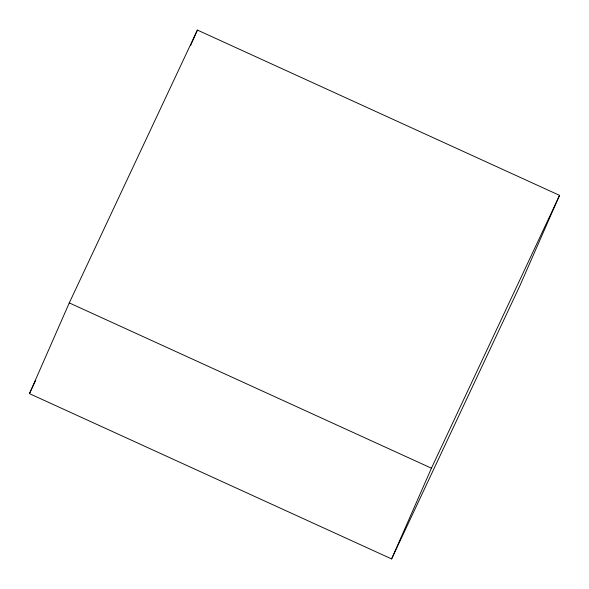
<?xml version="1.0" encoding="UTF-8"?>
<svg xmlns="http://www.w3.org/2000/svg" width="589" height="589" viewBox="0 0 589 589"><rect width="100%" height="100%" fill="white"/><g stroke="black" fill="none" stroke-linecap="round" stroke-linejoin="round"><path stroke-width="0.88" d="M29.45 393.643L69.281 302.901L197.396 30.061L559.55 195.357L519.719 286.099L391.604 558.939L29.45 393.643L35.701 380.332M190.755 45.191L197.396 30.061M391.604 558.939L431.435 468.196L559.55 195.357M69.281 302.901L431.435 468.196"/></g></svg>
